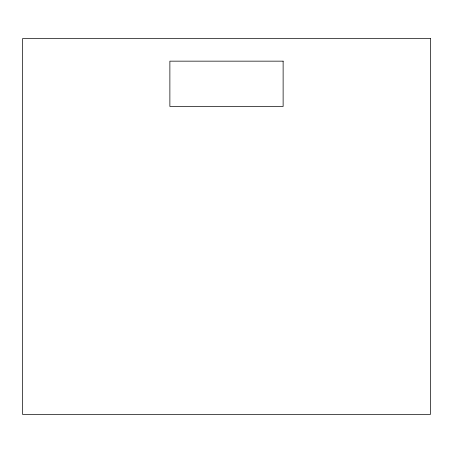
<?xml version="1.0" encoding="UTF-8"?>
<svg xmlns="http://www.w3.org/2000/svg" width="453" height="453" viewBox="0 0 453 453"><rect width="100%" height="100%" fill="white"/><g stroke="black" fill="none" stroke-linecap="round" stroke-linejoin="round"><path stroke-width="0.68" d="M430.35 38.505L22.65 38.505L22.65 414.495L430.35 414.495L430.35 38.505M283.125 61.155L169.875 61.155L169.875 106.455L283.125 106.455L283.125 61.155"/></g></svg>
